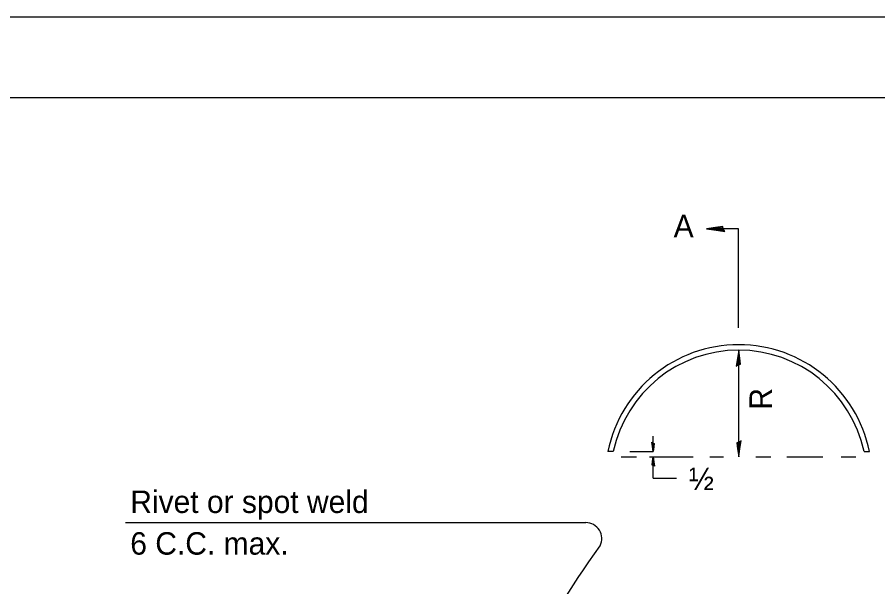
# Model space of a CAD drawing. Extents: x 0 to 2.83, y 0 to 1.83.
# Drawn here: x 0.4288 to 0.8764, y 1.5371 to 1.8333 of the extents above; entities that cross this region are included whole.
import ezdxf

# ---------------------------------------------------------------- set-up
doc = ezdxf.new("R2010")
doc.units = 0
for name, color, linetype in [('RD_Pr_Roadway_Dimensions', 7, 'Continuous'), ('RD_Pr_Roadway_Notes', 7, 'Continuous'), ('SH_General_Details', 7, 'Continuous'), ('SH_Printer_Plotting_Border', 7, 'Continuous')]:
    doc.layers.add(name, color=color, linetype=linetype)

msp = doc.modelspace()

# ---------------------------------------------------------------- linework, layer by layer
at = {"layer": 'RD_Pr_Roadway_Dimensions'}
for p, q in [((0.8040097398423255, 1.604685522218546), (0.8040097398423255, 1.6602188555394617)), ((0.7595430731841027, 1.6074855222103506), (0.7595430731841027, 1.6154855222103506)), ((0.7474097398386002, 1.6074855222103506), (0.7595430731841027, 1.6074855222103506)), ((0.7575430731841027, 1.604685522218546), (0.7803430731759071, 1.604685522218546)), ((0.7595430731841027, 1.5935521888730435), (0.7595430731841027, 1.604685522218546)), ((0.7595430731841027, 1.5935521888730435), (0.7716764065094888, 1.5935521888730435))]:
    msp.add_line(p, q, dxfattribs=at)
for points in [[(0.8038997398481369, 1.652567188878855), (0.8050397398539484, 1.652825522204241), (0.80454473984918, 1.6560555222031978), (0.8040097398423255, 1.6602188555394617), (0.8034014065132141, 1.655778855541846), (0.8027180731759072, 1.651885522206625), (0.8038997398481369, 1.652567188878855), (0.8046530731782913, 1.6529105222021547), (0.8040047398470939, 1.6574205222127347), (0.803139739837557, 1.6524871888754278), (0.804111406511873, 1.6532188555394618), (0.803978073186487, 1.6552921888825802), (0.8036714065142572, 1.6532988555428891)], [(0.7594797398515641, 1.6118671888706593), (0.760131406512171, 1.6117188555394617), (0.7598480731711388, 1.6098688555357366), (0.7595430731841027, 1.6074855222103506), (0.7591947398447096, 1.6100271888767688), (0.758803073174566, 1.6122571888764707), (0.7594797398515641, 1.6118671888706593), (0.7599097398386001, 1.6116705222127345), (0.7595397398539483, 1.609087188879153), (0.75904473984918, 1.611912188867232), (0.7595997398563326, 1.6114938555357365), (0.7595247398481368, 1.610305522203198), (0.7593497398563326, 1.6114471888740867)], [(0.804119739837259, 1.612337188879153), (0.8029797398515641, 1.6120788555343954), (0.8034747398563326, 1.6088488555346934), (0.8040097398423255, 1.604685522218546), (0.8046180731721818, 1.609125522216162), (0.8053014065094888, 1.6130188555513827), (0.804119739837259, 1.612337188879153), (0.8033664065071047, 1.6119938555357365), (0.8040147398375571, 1.6074838555452733), (0.8048797398470938, 1.6124171888825802), (0.803908073173523, 1.611685522218546), (0.8040414065190256, 1.6096121888754278), (0.8043480731711388, 1.6116055222151189)], [(0.7596064065166414, 1.6003038555381206), (0.7589547398552895, 1.6004521888693182), (0.7592380731769502, 1.6023021888730435), (0.7595430731841027, 1.604685522218546), (0.7598914065227509, 1.6021438555513827), (0.760283073173523, 1.5999138555524257), (0.7596064065166414, 1.6003038555381206), (0.7591764065094888, 1.600500522216162), (0.7595464065142572, 1.6030838555489986), (0.7600414065190255, 1.600258855541548), (0.759486406511873, 1.6006771888730436), (0.7595614065193236, 1.6018655222055822), (0.759736406511873, 1.6007238555346934)]]:
    msp.add_lwpolyline(points, dxfattribs=at)
at = {"layer": 'RD_Pr_Roadway_Notes'}
for p, q in [((0.8039330731891692, 1.7233388555442302), (0.7872664065227508, 1.7233388555442302)), ((0.8039330731891692, 1.6718321888839214), (0.8039330731891692, 1.7233388555442302)), ((0.4850364065036774, 1.5705121888717024), (0.7244714065060616, 1.5705121888717024))]:
    msp.add_line(p, q, dxfattribs=at)
msp.add_lwpolyline([(0.7960314065084457, 1.7232105222140757), (0.7957330731817186, 1.724517188866934), (0.7920347398386002, 1.7239488555391638), (0.7872647398375571, 1.7233371888791529), (0.7923514065214098, 1.7226405222018568), (0.7968097398542464, 1.7218571888801961), (0.7960314065084457, 1.7232105222140757), (0.7956364065074026, 1.7240738555391637), (0.7904714065060615, 1.7233321888839213), (0.7961214065217077, 1.7223405222093073), (0.795283073173523, 1.7234521888693182), (0.7929064065084457, 1.7233021888730435), (0.795189739849478, 1.7229521888693182)], dxfattribs=at)
msp.add_arc((0.7244715630874634, 1.5621796530683845), 0.00833333333333408, 333.29881388888884, 90, dxfattribs=at)
msp.add_spline([(0.7022514065169394, 1.4567771888767689), (0.739478073186487, 1.5265005222161618), (0.7095080731772483, 1.5138821888764709), (0.7319164065190256, 1.5584338555333523)], degree=3, dxfattribs=at)
at = {"layer": 'SH_General_Details'}
for p, q in [((2.833327666646799, 1.8333333334724111), (-5.666646798514799e-06, 1.8333333334922792)), ((0.7388097398542464, 1.6074855222103506), (0.7360097398423254, 1.6074855222103506)), ((0.8692097398505211, 1.6074855222103506), (0.8720097398423254, 1.6074855222103506)), ((0.7428097398542464, 1.604685522218546), (0.7508097398542464, 1.604685522218546)), ((0.7890097398423255, 1.604685522218546), (0.7960764065050184, 1.604685522218546)), ((0.8130097398423254, 1.604685522218546), (0.8206764065094888, 1.604685522218546)), ((0.8290097398423254, 1.604685522218546), (0.8477430731721818, 1.604685522218546)), ((0.8573430731759071, 1.604685522218546), (0.8650097398423254, 1.604685522218546))]:
    msp.add_line(p, q, dxfattribs=at)
msp.add_lwpolyline([(0.16666099999999995, 1.791666666825613), (2.791661000019868, 1.791666666825613), (2.791661000019868, 0.04166666682561239), (0.16666099999999995, 0.04166666682561239)], close=True, dxfattribs=at)
for radius, start, end in [(0.06946666666706408, 11.58286944444444, 168.41669722222224), (0.0666666666807731, 12.062747222222214, 167.93624444444444)]:
    msp.add_arc((0.8040093416639268, 1.5935529864033071), radius, start, end, dxfattribs=at)
at = {"layer": 'SH_Printer_Plotting_Border'}
msp.add_lwpolyline([(-5.666646798514799e-06, 0), (2.8333276668454803, 0), (2.8333276668454803, 1.8333333334922792), (-5.666646798514799e-06, 1.8333333334922792)], close=True, dxfattribs=at)

# ---------------------------------------------------------------- texts
at = {"layer": 'RD_Pr_Roadway_Dimensions'}
msp.add_text('R', height=0.011666669999999999, rotation=90, dxfattribs=at).set_placement((0.8212930731841027, 1.6292488555510847))
msp.add_text('½', height=0.011666669999999999, dxfattribs=at).set_placement((0.7781497109600007, 1.5873821888764708))
at = {"layer": 'RD_Pr_Roadway_Notes'}
for s, p in [('A', (0.7701880731844007, 1.7189055222069232)), ('Rivet or spot weld', (0.48755807318916916, 1.5755138555367796)), ('6 C.C. max.', (0.48755807318916916, 1.5538471855369715))]:
    msp.add_text(s, height=0.011666669999999999, dxfattribs=at).set_placement(p)

doc.saveas('drawing.dxf')
